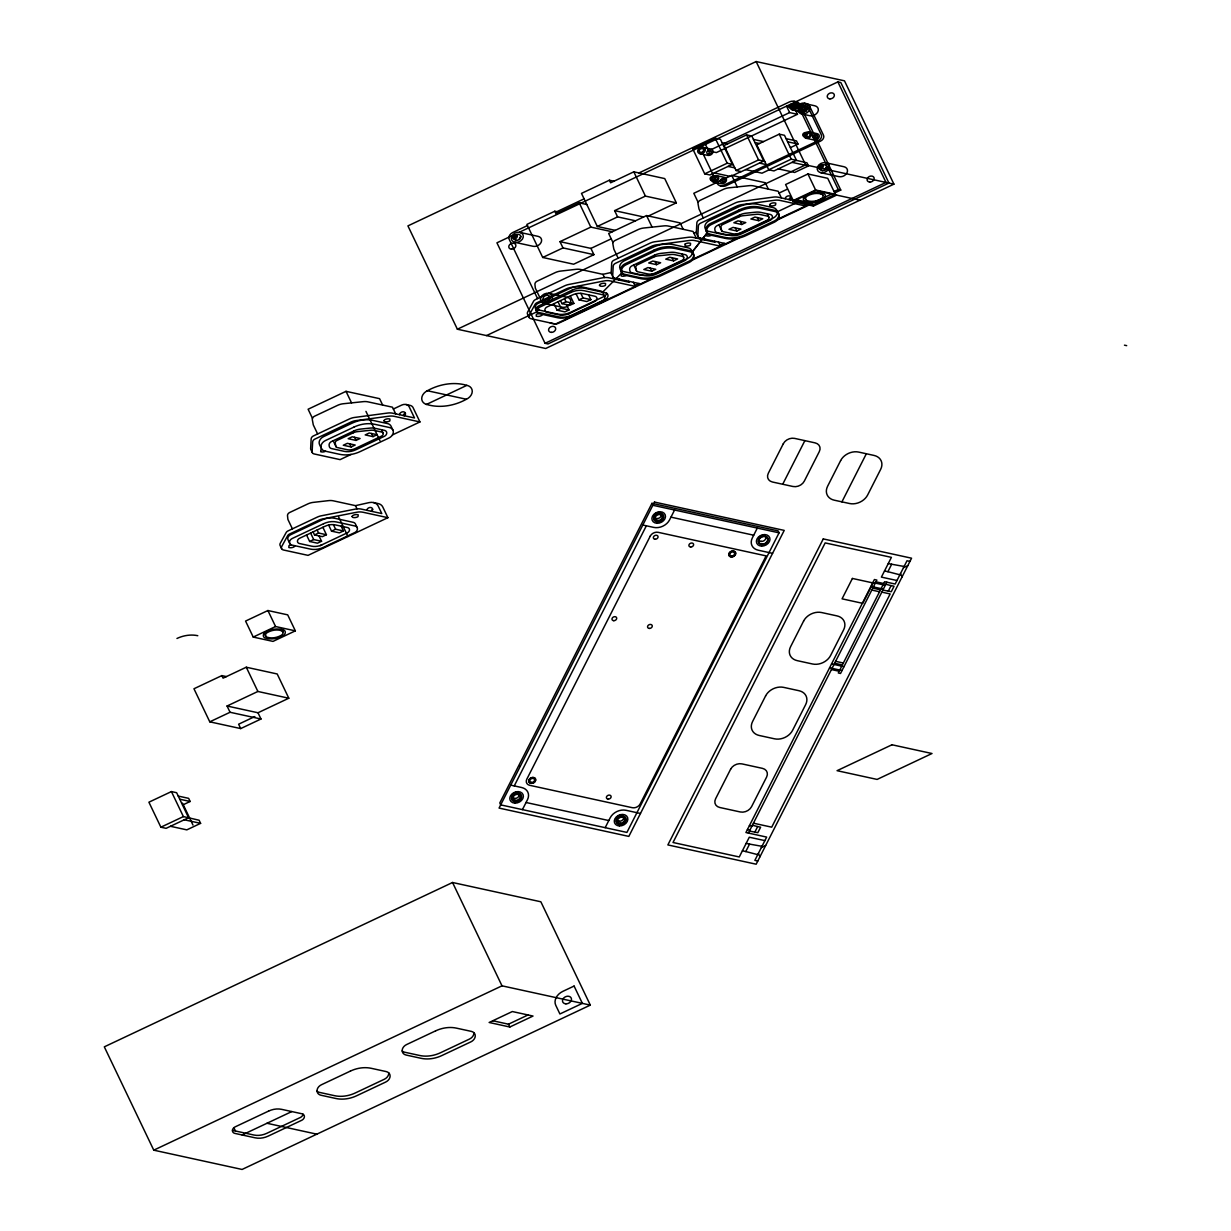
<?xml version="1.0" encoding="UTF-8"?>
<svg xmlns="http://www.w3.org/2000/svg" width="1231" height="1231" viewBox="0 0 1231 1231"><rect width="100%" height="100%" fill="white"/><g stroke="black" fill="none" stroke-linecap="round" stroke-linejoin="round"><path stroke-width="1.5" d="M294.932 545.718L294.147 546.81A6.001 4.647 -24.8 0 1 288.823 547.503L288.946 545.656A6.001 4.647 -24.8 0 1 291.239 544.825M542.363 314.49L541.655 315.459A6.001 4.647 -24.8 0 1 536.254 316.198L536.362 314.351A6.001 4.647 -24.8 0 1 538.67 313.52M651.953 503.341L499.801 802.935L500.694 804.874L626.918 832.418L779.069 532.838L778.161 530.9L651.953 503.341L652.845 505.279L779.069 532.838M514.25 785.901L646.352 525.791M522.436 809.613L527.453 799.75A12.418 9.602 -24.8 0 0 521.59 787.501L510.727 785.132M674.588 510.019L669.572 519.897A12.418 9.602 -24.8 0 1 653.692 527.391L642.813 525.022M605.175 827.678L610.191 817.799A12.418 9.602 -24.8 0 1 626.071 810.306L640.474 813.46M757.311 528.084L752.31 537.962A12.418 9.602 -24.8 0 0 758.173 550.195L772.576 553.35M782.716 484.245L804.874 440.636M841.912 501.863L866.347 453.747M748.386 833.095L876.872 580.078L874.41 579.539L745.924 832.525L766.667 837.095L754.865 860.361L757.804 860.992M754.88 832.064L757.665 826.57L760.62 827.217L757.819 832.695L749.417 831.048M742.401 850.806L745.771 851.544L749.556 844.097L761.989 846.312M884.52 570.953L887.89 571.692L891.675 564.244L904.108 566.46M886.874 582.201L840.527 673.465L838.296 672.972L884.627 581.724L895.183 584.033L907.001 560.767L909.94 561.413M888.336 591.08L891.121 585.602L894.06 586.233L891.275 591.726L882.873 590.064M778.623 214.148L776.746 210.239A7.063 5.463 -24.8 0 0 773.222 207.639L758.665 204.469A28.251 21.835 -24.8 0 0 737.831 207.223L709.256 220.718A7.063 5.463 -24.8 0 0 705.225 228.643L707.24 232.859L692.361 251.924A7.032 5.447 -24.8 0 1 687.929 258.295L658.985 271.959A28.251 21.835 -24.8 0 1 638.166 274.728L623.24 271.466A7.032 5.447 -24.8 0 1 620.655 270.158M692.268 251.847L707.24 232.859M602.621 292.178L621.855 272.82L620.07 268.835A7.063 5.463 -24.8 0 1 624.102 260.895L652.676 247.416A28.251 21.835 -24.8 0 1 673.511 244.661L688.067 247.831A7.063 5.463 -24.8 0 1 691.591 250.432L693.468 254.34M685.067 244.077L685.113 245.831A6.001 4.647 -24.8 0 0 690.422 245.138L690.56 243.307A6.001 4.647 -24.8 0 0 685.221 243.984L685.221 243.984M756.157 61.55L407.923 225.889L457.378 329.216L545.687 348.496L893.921 184.158L844.481 80.831L756.157 61.55L805.613 164.877L893.921 184.158M613.946 181.219L609.391 180.218L581.494 193.39L597.312 226.458L615.238 230.366M648.475 215.994L676.342 202.838L664.74 178.587L633.811 171.832L610.622 182.788L609.391 180.218M559.351 212.224L554.796 211.24L526.899 224.396L542.717 257.464L573.646 264.219L593.927 254.648L590.926 248.4L559.997 241.645L562.998 247.908L593.927 254.648M527.453 225.565L512.788 232.49A6.186 4.786 -24.8 0 0 509.249 239.445L537.562 298.61M556.874 211.686L584.11 198.837M638.935 172.956L789.486 101.911A6.186 4.786 -24.8 0 1 797.149 103.589L838.28 189.528L840.758 190.066L799.627 104.127A6.186 4.786 -24.8 0 0 796.534 101.85L794.057 101.311M715.242 138.211L692.73 148.828L704.701 173.833L709.918 174.971L732.43 164.354L720.458 139.349L715.242 138.211L727.198 163.215L732.43 164.354M586.818 204.515L579.216 202.853L556.012 213.794L554.796 211.24M512.158 235.629L496.939 242.815L545.056 343.311L547.995 343.957L888.936 183.065L840.835 82.554L837.88 81.908L519.236 232.29M707.086 147.843L706.271 148.212A5.293 4.093 -24.8 0 0 703.255 154.167L717.411 183.727A5.293 4.093 -24.8 0 0 723.951 185.158L818.23 140.673A5.293 4.093 -24.8 0 0 821.262 134.718L807.105 105.158A5.293 4.093 -24.8 0 0 800.55 103.727L792.379 107.589M705.532 144.596L708.533 150.859L789.625 112.575L797.473 114.298L794.487 108.051L786.64 106.328L789.625 112.575M746.601 134.902L724.105 145.52L736.076 170.524L741.293 171.663L763.789 161.046L751.833 136.041L746.601 134.902L758.573 159.907L764.743 161.461M797.473 114.298L716.38 152.567L708.533 150.859M635.519 220.795L617.593 216.887L614.608 210.639L645.413 196.098L676.342 202.838M779.269 134.164L756.757 144.781L768.729 169.786L773.945 170.924L796.457 160.307L784.486 135.302L779.269 134.164L791.225 159.168L806.967 162.815L808.459 165.939L794.672 172.448L778.3 168.878M559.997 241.645L590.818 227.104L612.238 231.782M704.701 173.833L727.198 163.215M597.312 226.458L617.593 216.887M542.717 257.464L562.998 247.908M736.076 170.524L758.573 159.907M790.394 147.643L797.98 144.058L796.488 140.934L786.086 138.672M683.19 229.305L680.128 222.919L646.567 215.579L608.653 233.475L613.007 242.584M768.344 189.112L765.282 182.727L731.722 175.402L693.807 193.298L698.162 202.392M732.568 175.587L741 171.601M590.926 248.4L611.222 238.829M768.729 169.786L791.225 159.168M769.052 169.863L762.02 173.186L745.647 169.616M457.378 329.216L805.613 164.877M382.641 405.045L379.579 398.659L346.019 391.335L308.104 409.231L312.459 418.325M807.936 173.986L785.593 184.527L793.256 200.53L815.599 189.989L835.387 194.313L827.724 178.31L807.936 173.986L815.599 189.989M693.915 233.259L696.361 232.105M779.054 193.082L787.348 189.174M486.522 335.571L537.024 311.735M560.505 300.61L561.952 303.626L566.014 301.718L573.861 303.426L570.307 295.979M553.981 303.688L557.074 310.166L561.136 308.258L568.984 309.966L566.414 304.611M576.046 293.717L578.97 299.841L583.032 297.917L590.88 299.641L588.587 294.871M573.861 303.426L569.815 305.35L561.952 303.626M656.569 264.665L660.632 262.757L652.784 261.049L648.722 262.957L656.569 264.665L655.077 261.541M741.724 224.488L745.786 222.565L737.923 220.857L733.876 222.765L741.724 224.488L740.231 221.365M568.984 309.966L564.921 311.889L557.074 310.166M590.88 299.641L586.818 301.549L578.97 299.841M651.691 271.205L655.738 269.297L647.891 267.573L643.828 269.497L651.691 271.205L650.183 268.081M673.588 260.864L677.635 258.956L669.787 257.248L665.74 259.156L673.588 260.864L672.08 257.741M736.846 231.013L740.893 229.104L733.045 227.396L728.983 229.305L736.846 231.013L735.338 227.889M758.742 220.688L762.789 218.779L754.942 217.056L750.879 218.98L758.742 220.688L757.234 217.564M567.537 314.367L594.696 301.533A3.539 2.739 -24.8 0 0 596.927 298.625A3.539 2.739 -24.8 0 0 594.942 296.256L582.817 293.609A14.08 10.879 -24.8 0 0 572.43 294.978L547.118 306.919A3.539 2.739 -24.8 0 0 544.887 309.843A3.539 2.739 -24.8 0 0 546.872 312.212L559.012 314.859A14.08 10.879 -24.8 0 0 569.384 313.49M634.919 285.5L639.089 283.53M720.058 245.323L724.243 243.353M805.212 205.131L808.105 203.777M834.049 191.528L838.28 189.528M635.334 286.377L555.489 324.061L530.823 318.675A3.539 2.739 -24.8 0 1 529.192 315.09L535.023 304.457A3.539 2.739 -24.8 0 1 536.885 302.764L566.045 289.008A14.08 10.879 -24.8 0 1 570.215 287.623L604.221 280.93A14.08 10.879 -24.8 0 1 610.407 280.945L635.334 286.377L633.365 282.284M651.645 278.683L640.643 283.869L614.669 278.206A3.539 2.739 -24.8 0 1 612.684 275.821L613.207 266.25A3.539 2.739 -24.8 0 1 615.438 263.342L651.322 246.4A14.126 10.91 -24.8 0 1 656.554 244.846L689.714 240.43A14.126 10.91 -24.8 0 1 694.884 240.599L720.489 246.185L718.519 242.092M693.007 259.156L720.489 246.185M736.784 238.491L725.798 243.692L699.824 238.014A3.539 2.739 -24.8 0 1 697.839 235.629L698.362 226.058A3.539 2.739 -24.8 0 1 700.593 223.15L736.477 206.223A14.126 10.91 -24.8 0 1 741.708 204.654L774.853 200.238A14.126 10.91 -24.8 0 1 780.039 200.422L805.643 206.008L804.135 202.884M778.161 218.98L805.643 206.008M796.411 199.807L812.091 203.238L831.633 194.006M654.046 278.175L558.459 323.291A6.186 4.786 -24.8 0 1 553.888 323.891M692.299 260.126L739.2 237.998M777.453 219.949L810.567 204.315M834.71 192.913L840.758 190.066M835.387 194.313L813.045 204.854L778.546 197.299A14.126 10.91 -24.8 0 0 773.36 197.114L740.216 201.53A14.126 10.91 -24.8 0 0 734.984 203.084L699.085 220.026A3.539 2.739 -24.8 0 0 696.854 222.934L696.346 232.505A3.539 2.739 -24.8 0 0 696.546 233.582L698.039 236.706M859.946 200.191L815.953 190.59L792.749 201.53L813.445 206.039L836.634 195.098M393.366 409.015L401.645 405.107A6.047 4.678 -24.8 0 1 409.138 406.738L414.508 417.955L392.843 413.231A14.126 10.91 -24.8 0 0 387.657 413.047L354.513 417.463A14.126 10.91 -24.8 0 0 349.281 419.032L313.382 435.959A3.539 2.739 -24.8 0 0 311.151 438.867L310.643 448.438A3.539 2.739 -24.8 0 0 310.843 449.515L312.335 452.639M545.056 343.311L885.997 182.419L837.88 81.908M426.311 404.507L466.857 385.365A9.294 7.171 -24.8 0 1 472.258 391.504A9.294 7.171 -24.8 0 1 466.411 399.259A44.839 34.653 -24.8 0 1 426.726 404.445A9.294 7.171 -24.8 0 1 421.725 398.198A9.294 7.171 -24.8 0 1 427.557 390.627A44.839 34.653 -24.8 0 1 466.857 385.365M356.021 440.421L360.083 438.498L352.235 436.79L348.173 438.698L356.021 440.421L354.528 437.297M351.143 446.961L355.19 445.037L347.342 443.329L343.28 445.237L351.143 446.961L349.635 443.822M373.039 436.62L377.086 434.712L369.238 432.989L365.192 434.912L373.039 436.62L371.531 433.497M351.097 454.424L340.095 459.625L314.12 453.947A3.539 2.739 -24.8 0 1 312.135 451.562L312.659 441.991A3.539 2.739 -24.8 0 1 314.89 439.082L350.773 422.156A14.126 10.91 -24.8 0 1 356.005 420.602L389.165 416.17A14.126 10.91 -24.8 0 1 394.335 416.355L419.94 421.941L413.062 407.599A6.047 4.678 -24.8 0 0 410.031 405.368L406.107 404.507M392.458 434.912L419.94 421.941M313.089 531.915L314.536 534.931L318.583 533.023L326.43 534.731L322.876 527.299M306.55 534.993L309.643 541.471L313.705 539.563L321.553 541.271L318.983 535.916M328.615 525.022L331.539 531.146L335.601 529.222L343.449 530.946L341.172 526.176M326.43 534.731L322.384 536.654L314.536 534.931M321.553 541.271L317.49 543.194L309.643 541.471M343.449 530.946L339.387 532.854L331.539 531.146M320.106 545.672L347.265 532.854A3.539 2.739 -24.8 0 0 349.496 529.93A3.539 2.739 -24.8 0 0 347.511 527.56L335.386 524.914A14.08 10.879 -24.8 0 0 324.999 526.283L299.687 538.239A3.539 2.739 -24.8 0 0 297.456 541.148A3.539 2.739 -24.8 0 0 299.441 543.517L311.581 546.164A14.08 10.879 -24.8 0 0 321.953 544.794M387.903 517.682L308.058 555.366L283.392 549.98A3.539 2.739 -24.8 0 1 281.776 546.395L287.592 535.777A3.539 2.739 -24.8 0 1 289.454 534.069L318.614 520.313A14.08 10.879 -24.8 0 1 322.784 518.928L356.79 512.234A14.08 10.879 -24.8 0 1 362.991 512.25L387.903 517.682L382.764 506.957A9.279 7.171 -24.8 0 0 378.117 503.556L373.485 502.54M267.912 610.53L245.569 621.07L253.232 637.073L273.005 641.397L295.348 630.857L287.7 614.854L267.912 610.53L275.575 626.533L295.348 630.857M253.232 637.073L275.575 626.533M226.396 676.588L221.857 675.604L193.959 688.76L209.778 721.828L240.707 728.583L260.987 719.012L257.987 712.764L227.058 706.009L230.059 712.272L260.987 719.012M257.987 712.764L288.808 698.223L277.206 673.973L246.277 667.217L223.073 678.158L221.857 675.604M227.058 706.009L257.879 691.468L288.808 698.223M209.778 721.828L230.059 712.272M254.832 716.55L238.614 724.213L240.707 728.583M171.417 791.579L148.905 802.197L160.876 827.201L166.093 828.34L188.605 817.723L176.633 792.718L171.417 791.579L183.388 816.584L199.114 820.231L200.607 823.354L186.82 829.863L170.463 826.293M182.542 805.059L190.143 801.473L188.651 798.35L178.249 796.072M160.876 827.201L183.388 816.584M903.477 567.691L907.786 565.66M452.546 882.504L104.312 1046.842L153.767 1150.169L242.076 1169.45L590.311 1005.112L540.855 901.784L452.546 882.504L502.002 985.831L590.311 1005.112M761.358 847.543L765.667 845.512M153.767 1150.169L502.002 985.831M242.153 1134.982L291.793 1111.562M492.785 1020.761L508.48 1024.192L528.022 1014.96M509.819 1027.008L533.023 1016.052L512.327 1011.543L489.138 1022.484L509.819 1027.008L508.48 1024.192M705.902 230.043L705.809 229.966A7.032 5.447 -24.8 0 0 708.394 231.274L723.32 234.536A28.251 21.835 -24.8 0 0 744.14 231.782L773.083 218.118A7.032 5.447 -24.8 0 0 777.515 211.732L797.072 202.469M539.84 297.548L535.485 288.469A3.539 2.739 -24.8 0 1 535.3 287.762L534.931 284.438A3.539 2.739 -24.8 0 1 537.162 281.16L555.135 272.666A14.08 10.879 -24.8 0 1 560.674 271.082L576.031 269.327A14.08 10.879 -24.8 0 1 580.878 269.543L602.913 274.344L611.192 272.482M292.409 528.853L288.069 519.774A3.539 2.739 -24.8 0 1 287.869 519.067L287.5 515.743A3.539 2.739 -24.8 0 1 289.731 512.465L307.719 503.971A14.08 10.879 -24.8 0 1 313.243 502.386L328.6 500.632A14.08 10.879 -24.8 0 1 333.447 500.848L355.482 505.649L369.115 502.602A9.279 7.171 -24.8 0 1 378.132 505.956L381.779 513.542L361.483 509.126A14.08 10.879 -24.8 0 0 355.297 509.111L321.291 515.804A14.08 10.879 -24.8 0 0 317.106 517.189L287.962 530.946A3.539 2.739 -24.8 0 0 286.1 532.638L280.268 543.271A3.539 2.739 -24.8 0 0 280.129 545.548L281.622 548.672M804.458 103.204L806.69 103.696A5.293 4.093 -24.8 0 1 809.336 105.651L823.493 135.21A5.293 4.093 -24.8 0 1 820.477 141.15L726.198 185.65A5.293 4.093 -24.8 0 1 722.289 186.158L720.058 185.681M806.52 103.973L814.83 105.789A6.247 4.816 -24.8 0 1 817.784 111.944A6.247 4.816 -24.8 0 1 809.798 115.714L801.473 113.898M795.626 103.604L803.366 105.297A3.97 3.062 -24.8 0 1 805.228 109.205A3.97 3.062 -24.8 0 1 800.165 111.59L792.425 109.913M809.306 131.948L817.03 133.64A3.97 3.062 -24.8 0 1 818.907 137.549A3.97 3.062 -24.8 0 1 813.829 139.934L806.09 138.257M787.594 141.796L797.98 144.058M753.434 139.395L763.512 141.596M754.926 142.534L759.45 143.519M825.709 162.738L844.004 166.739A6.247 4.816 -24.8 0 1 846.943 172.894A6.247 4.816 -24.8 0 1 838.973 176.649L820.677 172.663M722.058 142.719L727.536 143.904M723.566 145.843L724.336 146.012M792.087 162.369L808.459 165.939M703.086 147.351L710.826 149.043A3.97 3.062 -24.8 0 1 712.703 152.952A3.97 3.062 -24.8 0 1 707.625 155.352L699.885 153.66M759.435 163.108L766.236 164.585M732.122 164.492L733.307 164.754M728.06 166.416L734.799 167.878M714.272 172.925L729.798 176.31M716.519 175.648L724.259 177.341A3.97 3.062 -24.8 0 1 726.136 181.249A3.97 3.062 -24.8 0 1 721.058 183.634L713.318 181.957M614.608 210.639L643.628 216.979M710.641 235.152L725.182 238.337A28.251 21.835 -24.8 0 0 746.017 235.583L774.591 222.088A7.063 5.463 -24.8 0 0 779.038 216.271A7.063 5.463 -24.8 0 0 775.084 211.547L760.527 208.378A28.251 21.835 -24.8 0 0 739.708 211.132L711.133 224.627A7.063 5.463 -24.8 0 0 706.686 230.428A7.063 5.463 -24.8 0 0 710.595 235.152M1124.457 345.172L1126.688 345.649M519.836 232.382L538.132 236.383A6.247 4.816 -24.8 0 1 541.071 242.522A6.247 4.816 -24.8 0 1 533.085 246.292L514.804 242.307M625.486 275.344L640.028 278.514A28.251 21.835 -24.8 0 0 660.862 275.759L689.437 262.28A7.063 5.463 -24.8 0 0 693.884 256.448A7.063 5.463 -24.8 0 0 689.929 251.739L675.373 248.554A28.251 21.835 -24.8 0 0 654.553 251.324L625.979 264.803A7.063 5.463 -24.8 0 0 621.532 270.605A7.063 5.463 -24.8 0 0 625.44 275.329M549.011 293.332L567.291 297.317A6.247 4.816 -24.8 0 1 570.245 303.472A6.247 4.816 -24.8 0 1 562.259 307.242L543.964 303.241M427.157 390.689L466.411 399.259M888.305 563.506L891.675 564.244M670.972 517.143L753.695 535.208M896.984 580.509L881.396 577.108L891.413 557.366L825.17 542.902L673.018 842.496L739.277 856.961L749.294 837.218L764.882 840.619M875.98 581.832L883.72 583.525M872.902 582.494L875.379 583.032M885.32 585.248L875.333 583.109M870.917 586.418L883.366 589.095M872.779 588.141L880.519 589.834M871.686 590.049L879.534 591.757M881.827 592.126L890.151 593.942L771.714 827.17L753.418 823.185M835.495 661.309L843.343 663.017M834.633 663.263L842.373 664.94M831.556 663.909L843.974 666.663M829.571 667.833L842.019 670.51M831.433 669.556L839.157 671.249M749.417 825.647L751.895 826.186M747.432 829.556L749.91 830.094M746.186 843.358L749.556 844.097M526.052 802.489L608.791 820.554M179.741 799.211L190.143 801.473M184.25 819.784L200.607 823.354M266.973 1123.272L316.844 1134.166M885.828 584.263L891.121 585.602M752.372 825.232L757.665 826.57M887.89 571.692L899.876 574.8M745.771 851.544L757.757 854.653M821.785 192.913L822.908 195.252M812.091 203.238L813.445 206.039M804.335 196.652L805.72 199.576M781.377 197.914L778.192 191.267L753.757 185.927A14.126 10.91 -24.8 0 0 749.033 185.696L728.937 187.82A14.126 10.91 -24.8 0 0 723.243 189.436L700.224 200.299A3.539 2.739 -24.8 0 0 698.023 203.746L698.931 208.655A3.539 2.739 -24.8 0 0 699.1 209.193L703.332 218.025M767.252 213.794L768.836 217.133M731.722 175.402L737.246 186.943M900.492 573.569L902.077 576.893M718.873 224.796L721.766 230.828M714.596 241.245L715.057 242.215L693.392 237.475A14.126 10.91 -24.8 0 0 688.206 237.306L655.061 241.722A14.126 10.91 -24.8 0 0 649.83 243.276L613.93 260.218A3.539 2.739 -24.8 0 0 611.699 263.111L611.192 272.697A3.539 2.739 -24.8 0 0 611.392 273.774L612.884 276.898M696.223 238.091L693.038 231.459L668.602 226.119A14.126 10.91 -24.8 0 0 663.878 225.889L643.782 228.012A14.126 10.91 -24.8 0 0 638.089 229.612L615.069 240.476A3.539 2.739 -24.8 0 0 612.869 243.923L613.777 248.847A3.539 2.739 -24.8 0 0 613.946 249.37L618.177 258.218M682.097 253.986L683.682 257.31M633.811 171.832L645.413 196.098M646.567 215.579L652.091 227.135M633.734 264.973L636.612 271.005M628.733 281.268L629.21 282.238L608.914 277.806A14.08 10.879 -24.8 0 0 602.713 277.806L568.722 284.499A14.08 10.879 -24.8 0 0 564.537 285.884L535.393 299.641A3.539 2.739 -24.8 0 0 533.515 301.333L527.699 311.966A3.539 2.739 -24.8 0 0 527.56 314.244L529.053 317.367M620.67 270.358L621.855 272.82M579.216 202.853L590.818 227.104M602.913 274.344L604.452 277.56M604.606 296.317L602.836 292.639A4.432 3.431 -24.8 0 0 600.62 291.008L582.263 286.992A17.665 13.649 -24.8 0 0 569.23 288.716L537.978 303.472A4.432 3.431 -24.8 0 0 535.439 308.458L537.208 312.151M580.832 293.317L583.032 297.917M564.567 298.687L566.014 301.718M558.028 301.78L561.136 308.258M537.485 306.75L539.07 310.043M758.373 853.422L759.958 856.745M395.674 413.847L392.489 407.199L368.054 401.875A14.126 10.91 -24.8 0 0 363.33 401.645L343.234 403.753A14.126 10.91 -24.8 0 0 337.54 405.368L314.521 416.232A3.539 2.739 -24.8 0 0 312.32 419.679L313.228 424.587A3.539 2.739 -24.8 0 0 313.397 425.126L317.629 433.958M392.92 430.081L391.043 426.172A7.063 5.463 -24.8 0 0 387.519 423.587L372.962 420.402A28.251 21.835 -24.8 0 0 352.128 423.156L323.553 436.651A7.063 5.463 -24.8 0 0 319.521 444.591L321.399 448.499M381.548 429.742L383.133 433.066M365.946 411.369L380.01 440.775M346.019 391.335L351.543 402.876M333.186 440.729L336.063 446.761M355.482 505.649L357.021 508.865M357.175 527.622L355.42 523.944A4.432 3.431 -24.8 0 0 353.189 522.313L334.832 518.297A17.665 13.649 -24.8 0 0 321.814 520.021L290.547 534.777A4.432 3.431 -24.8 0 0 288.023 539.763L289.777 543.456M338.556 516.835L347.988 536.531M333.401 524.637L335.601 529.222M317.136 529.992L318.583 533.023M310.597 533.085L313.705 539.563M281.745 629.456L282.868 631.795M264.296 633.196L265.696 636.119M246.277 667.217L257.879 691.468M182.496 803.166L192.975 825.047M233.875 1127.704L235.46 1130.997M403.414 415.539A3.124 2.4 -24.8 0 1 405.322 413.031M321.953 449.361A6.001 4.647 -24.8 0 0 320.799 449.884L320.691 451.731A6.001 4.647 -24.8 0 0 325.615 451.238M399.49 414.678A3.124 2.4 -24.8 0 1 403.737 411.846A3.124 2.4 -24.8 0 1 404.568 415.786M371.485 511.296A3.001 2.324 -24.8 0 1 372.639 509.295M366.853 510.296A3.001 2.324 -24.8 0 1 370.962 507.526A3.001 2.324 -24.8 0 1 371.716 511.357M805.874 195.529A19.511 15.08 -24.8 0 1 822.985 193.221A4.047 3.124 -24.8 0 1 825.324 195.898A4.047 3.124 -24.8 0 1 822.785 199.268A19.511 15.08 -24.8 0 1 805.52 201.515A4.047 3.124 -24.8 0 1 803.351 198.806A4.047 3.124 -24.8 0 1 805.89 195.514M802.043 110.328A2.416 1.877 -24.8 0 1 803.705 107.051M815.599 138.641A2.416 1.877 -24.8 0 1 817.261 135.364M709.395 154.044A2.416 1.877 -24.8 0 1 710.118 151.198M711.41 151.49A2.416 1.877 -24.8 0 1 709.61 153.983A2.416 1.877 -24.8 0 1 706.856 153.075A2.416 1.877 -24.8 0 1 708.333 150.459M789.117 199.607A3.124 2.4 -24.8 0 1 791.025 197.098M707.656 233.428A6.001 4.647 -24.8 0 0 706.502 233.936L706.394 235.798A6.001 4.647 -24.8 0 0 711.318 235.306M785.193 198.745A3.124 2.4 -24.8 0 1 789.44 195.914A3.124 2.4 -24.8 0 1 790.271 199.853M703.963 239.783A3.124 2.4 -24.8 0 1 704.178 238.968M622.501 273.605A6.001 4.647 -24.8 0 0 621.347 274.128L621.24 275.975A6.001 4.647 -24.8 0 0 626.164 275.482M705.702 239.291A3.124 2.4 -24.8 0 1 705.117 240.03M700.039 238.922A3.124 2.4 -24.8 0 1 700.239 238.106M618.916 279.991A3.001 2.324 -24.8 0 1 619.116 279.175M619.732 279.314A3.001 2.324 -24.8 0 1 619.147 280.053M614.284 278.991A3.001 2.324 -24.8 0 1 614.484 278.16M821.139 169.032A2.462 1.908 -24.8 0 1 822.77 165.831M552.904 323.491A6.186 4.786 -24.8 0 1 550.103 322.876M515.266 238.676A2.462 1.908 -24.8 0 1 516.897 235.46M722.951 182.373A2.416 1.877 -24.8 0 1 724.613 179.095M805.536 136.41A2.462 1.908 -24.8 0 1 807.167 133.194M825.262 169.724A3.447 2.662 -24.8 0 1 826.709 166.893M548.564 300.318A3.447 2.662 -24.8 0 1 549.995 297.471M519.39 239.368A3.447 2.662 -24.8 0 1 520.836 236.537M806.074 110.959A3.447 2.662 -24.8 0 1 807.505 108.128M473.904 1032.686A7.032 5.447 -24.8 0 1 469.473 1039.072L440.529 1052.736A28.251 21.835 -24.8 0 1 419.694 1055.49L404.784 1052.243A7.032 5.447 -24.8 0 1 402.198 1050.92M388.75 1072.878A7.032 5.447 -24.8 0 1 384.318 1079.264L355.374 1092.928A28.251 21.835 -24.8 0 1 334.54 1095.682L319.629 1092.42A7.032 5.447 -24.8 0 1 317.044 1091.112M232.459 1130.166A4.401 3.401 -24.8 0 0 233.536 1130.581L253.848 1135.013A17.665 13.649 -24.8 0 0 266.865 1133.289L300.287 1117.517A4.401 3.401 -24.8 0 0 303.026 1114.193M536.07 309.212A4.401 3.401 -24.8 0 0 537.162 309.627L557.458 314.059A17.665 13.649 -24.8 0 0 570.476 312.335L603.898 296.563A4.401 3.401 -24.8 0 0 606.637 293.24M176.956 638.474A28.251 21.835 -24.8 0 1 197.791 635.704M519.928 766.144A6.247 4.816 -24.8 0 1 520.082 765.682M352.02 516.528L352.697 517.374A6.001 4.647 -24.8 0 0 358.006 516.666L358.236 514.85A6.001 4.647 -24.8 0 0 352.805 515.512L352.051 516.389M383.887 420.756L384.564 421.587A6.001 4.647 -24.8 0 0 389.873 420.894L389.935 419.032A6.001 4.647 -24.8 0 0 384.672 419.74L383.903 420.602M599.451 285.223L600.128 286.054A6.001 4.647 -24.8 0 0 605.437 285.361L605.575 283.53A6.001 4.647 -24.8 0 0 600.236 284.207L599.466 285.146M769.59 204.808L770.267 205.654A6.001 4.647 -24.8 0 0 775.576 204.962L775.792 203.13A6.001 4.647 -24.8 0 0 770.36 203.807L769.59 204.808M654.477 502.063L499.063 808.075L628.826 836.403L784.224 530.392L654.477 502.063M650.276 536.07L526.806 779.208A6.186 4.786 -24.8 0 0 529.73 785.316L632.226 807.69A6.186 4.786 -24.8 0 0 640.151 803.966L766.128 555.889L658.2 532.331A6.186 4.786 -24.8 0 0 650.276 536.07M783.316 443.729L768.298 473.304A8.832 6.832 -24.8 0 0 772.452 482.013L792.979 486.491A8.832 6.832 -24.8 0 0 804.289 481.167L819.307 451.592A8.832 6.832 -24.8 0 0 815.137 442.883L794.611 438.39A8.832 6.832 -24.8 0 0 783.316 443.729M840.619 460.609L827.601 486.26A14.126 10.91 -24.8 0 0 834.264 500.186L849.575 503.525A14.126 10.91 -24.8 0 0 867.64 495L880.657 469.35A14.126 10.91 -24.8 0 0 873.995 455.424L858.684 452.085A14.126 10.91 -24.8 0 0 840.619 460.609M823.262 538.916L667.864 844.928L756.173 864.208L911.571 558.197L823.262 538.916M765.605 695.9L752.572 721.551A14.126 10.91 -24.8 0 0 759.235 735.476L774.545 738.815A14.126 10.91 -24.8 0 0 792.61 730.291L805.643 704.64A14.126 10.91 -24.8 0 0 798.981 690.714L783.67 687.375A14.126 10.91 -24.8 0 0 765.605 695.9M803.597 621.07L790.579 646.737A14.126 10.91 -24.8 0 0 797.242 660.647L812.552 664.001A14.126 10.91 -24.8 0 0 830.602 655.477L843.635 629.81A14.126 10.91 -24.8 0 0 836.972 615.885L821.662 612.546A14.126 10.91 -24.8 0 0 803.597 621.07M730.614 769.206L715.596 798.781A8.832 6.832 -24.8 0 0 719.766 807.49L740.293 811.968A8.832 6.832 -24.8 0 0 751.587 806.644L766.605 777.069A8.832 6.832 -24.8 0 0 762.451 768.359L741.908 763.882A8.832 6.832 -24.8 0 0 730.614 769.206M852.406 578.447L842.066 598.835L862.746 603.344L873.102 582.971L852.406 578.447M654.03 250.108L625.086 263.773A7.032 5.447 -24.8 0 0 620.655 269.589A7.032 5.447 -24.8 0 0 624.594 274.282L639.505 277.529A28.251 21.835 -24.8 0 0 660.324 274.775L689.283 261.11A7.032 5.447 -24.8 0 0 693.715 255.309A7.032 5.447 -24.8 0 0 689.775 250.616L674.865 247.354A28.251 21.835 -24.8 0 0 654.03 250.108M739.185 209.932L710.241 223.596A7.032 5.447 -24.8 0 0 705.809 229.397A7.032 5.447 -24.8 0 0 709.748 234.09L724.659 237.352A28.251 21.835 -24.8 0 0 745.478 234.598L774.437 220.934A7.032 5.447 -24.8 0 0 778.869 215.117A7.032 5.447 -24.8 0 0 774.93 210.424L760.019 207.177A28.251 21.835 -24.8 0 0 739.185 209.932M572.23 290.116L538.809 305.888A4.401 3.401 -24.8 0 0 536.039 309.504A4.401 3.401 -24.8 0 0 538.501 312.443L558.797 316.875A17.665 13.649 -24.8 0 0 571.83 315.151L605.252 299.379A4.401 3.401 -24.8 0 0 608.006 295.748A4.401 3.401 -24.8 0 0 605.56 292.824L585.248 288.393A17.665 13.649 -24.8 0 0 572.23 290.116M570.999 292.409L539.747 307.15A4.432 3.431 -24.8 0 0 536.947 310.812A4.432 3.431 -24.8 0 0 539.44 313.782L557.797 317.783A17.665 13.649 -24.8 0 0 570.815 316.059L602.067 301.318A4.432 3.431 -24.8 0 0 604.867 297.656A4.432 3.431 -24.8 0 0 602.39 294.686L584.017 290.685A17.665 13.649 -24.8 0 0 570.999 292.409M654.43 255.202L632.165 265.711A4.032 3.124 -24.8 0 0 629.672 269.635L629.872 270.728A4.032 3.124 -24.8 0 0 632.088 272.82L644.613 275.559A16.141 12.479 -24.8 0 0 656.508 273.99L684.759 260.649A4.032 3.124 -24.8 0 0 687.298 257.325A4.032 3.124 -24.8 0 0 685.036 254.632L675.865 252.632A16.141 12.479 -24.8 0 0 670.464 252.355L660.939 253.371A16.141 12.479 -24.8 0 0 654.43 255.202M739.585 215.025L717.319 225.535A4.032 3.124 -24.8 0 0 714.826 229.458L715.026 230.551A4.032 3.124 -24.8 0 0 717.242 232.644L729.768 235.367A16.141 12.479 -24.8 0 0 741.662 233.798L769.914 220.457A4.032 3.124 -24.8 0 0 772.452 217.133A4.032 3.124 -24.8 0 0 770.191 214.44L761.02 212.44A16.141 12.479 -24.8 0 0 755.619 212.178L746.094 213.178A16.141 12.479 -24.8 0 0 739.585 215.025M653.676 257.11L637.473 264.757A2.693 2.077 -24.8 0 0 635.812 267.373L636.365 270.405A2.693 2.077 -24.8 0 0 637.843 271.805L647.629 273.928A10.756 8.309 -24.8 0 0 655.554 272.882L682.143 260.341A2.693 2.077 -24.8 0 0 682.343 256.325L674.788 254.679A10.756 8.309 -24.8 0 0 671.187 254.494L658 255.879A10.756 8.309 -24.8 0 0 653.676 257.11M738.831 216.933L722.628 224.565A2.693 2.077 -24.8 0 0 720.966 227.181L721.52 230.212A2.693 2.077 -24.8 0 0 722.997 231.613L732.784 233.752A10.756 8.309 -24.8 0 0 740.708 232.705L767.298 220.149A2.693 2.077 -24.8 0 0 767.498 216.133L759.942 214.486A10.756 8.309 -24.8 0 0 756.342 214.317L743.155 215.702A10.756 8.309 -24.8 0 0 738.831 216.933M354.005 427.065L325.43 440.56A7.063 5.463 -24.8 0 0 320.983 446.361A7.063 5.463 -24.8 0 0 324.892 451.085L339.479 454.27A28.251 21.835 -24.8 0 0 360.314 451.515L388.888 438.021A7.063 5.463 -24.8 0 0 393.335 432.204A7.063 5.463 -24.8 0 0 389.381 427.496L374.824 424.31A28.251 21.835 -24.8 0 0 354.005 427.065M353.882 430.958L331.616 441.467A4.032 3.124 -24.8 0 0 329.123 445.391L329.323 446.484A4.032 3.124 -24.8 0 0 331.539 448.576L344.065 451.315A16.141 12.479 -24.8 0 0 355.959 449.73L384.21 436.405A4.032 3.124 -24.8 0 0 386.749 433.066A4.032 3.124 -24.8 0 0 384.487 430.373L375.317 428.373A16.141 12.479 -24.8 0 0 369.916 428.111L360.391 429.111A16.141 12.479 -24.8 0 0 353.882 430.958M353.128 432.866L336.925 440.498A2.693 2.077 -24.8 0 0 335.263 443.114L335.817 446.145A2.693 2.077 -24.8 0 0 337.294 447.545L347.08 449.684A10.756 8.309 -24.8 0 0 355.005 448.638L381.595 436.082A2.693 2.077 -24.8 0 0 381.795 432.066L374.239 430.419A10.756 8.309 -24.8 0 0 370.639 430.25L357.452 431.635A10.756 8.309 -24.8 0 0 353.128 432.866M323.568 523.714L292.316 538.455A4.432 3.431 -24.8 0 0 289.516 542.117A4.432 3.431 -24.8 0 0 292.009 545.087L310.366 549.088A17.665 13.649 -24.8 0 0 323.384 547.364L354.651 532.623A4.432 3.431 -24.8 0 0 357.436 528.961A4.432 3.431 -24.8 0 0 354.959 525.991L336.602 521.99A17.665 13.649 -24.8 0 0 323.568 523.714M891.983 744.77L837.065 770.683L877.103 779.423L932.005 753.51L891.983 744.77M350.42 1071.078L321.46 1084.742A7.032 5.447 -24.8 0 0 317.029 1090.543A7.032 5.447 -24.8 0 0 320.968 1095.236L335.894 1098.498A28.251 21.835 -24.8 0 0 356.713 1095.728L385.672 1082.064A7.032 5.447 -24.8 0 0 390.104 1076.263A7.032 5.447 -24.8 0 0 386.165 1071.57L371.239 1068.308A28.251 21.835 -24.8 0 0 350.42 1071.078M435.574 1030.886L406.615 1044.55A7.032 5.447 -24.8 0 0 402.183 1050.351A7.032 5.447 -24.8 0 0 406.122 1055.044L421.048 1058.306A28.251 21.835 -24.8 0 0 441.867 1055.552L470.827 1041.888A7.032 5.447 -24.8 0 0 475.258 1036.087A7.032 5.447 -24.8 0 0 471.319 1031.378L456.393 1028.131A28.251 21.835 -24.8 0 0 435.574 1030.886M268.62 1111.07L235.198 1126.842A4.401 3.401 -24.8 0 0 232.428 1130.473A4.401 3.401 -24.8 0 0 234.89 1133.397L255.186 1137.829A17.665 13.649 -24.8 0 0 268.204 1136.105L301.626 1120.333A4.401 3.401 -24.8 0 0 304.396 1116.717A4.401 3.401 -24.8 0 0 301.934 1113.778L281.637 1109.346A17.665 13.649 -24.8 0 0 268.62 1111.07M574.092 986.062L562.859 991.355A12.418 9.602 -24.8 0 0 555.766 1005.312L559.905 1013.975L582.371 1003.373L574.092 986.062M281.191 630.595A15.603 12.064 -24.8 0 0 267.496 632.442A3.231 2.493 -24.8 0 0 267.219 637.243A15.603 12.064 -24.8 0 0 281.037 635.442A3.231 2.493 -24.8 0 0 281.191 630.595M282.961 629.764A19.511 15.08 -24.8 0 0 265.834 632.072A4.047 3.124 -24.8 0 0 263.326 635.35A4.047 3.124 -24.8 0 0 265.496 638.073A19.511 15.08 -24.8 0 0 282.761 635.812A4.047 3.124 -24.8 0 0 285.3 632.442A4.047 3.124 -24.8 0 0 282.961 629.764M820.215 169.17A2.462 1.908 -24.8 0 0 822.985 166.185A2.462 1.908 -24.8 0 0 818.969 166.123A2.462 1.908 -24.8 0 0 820.215 169.17M791.041 108.236A2.462 1.908 -24.8 0 0 793.826 105.251A2.462 1.908 -24.8 0 0 789.794 105.174A2.462 1.908 -24.8 0 0 791.041 108.236M821.215 194.052A15.603 12.064 -24.8 0 0 807.521 195.898A3.231 2.493 -24.8 0 0 807.244 200.699A15.603 12.064 -24.8 0 0 821.062 198.883A3.231 2.493 -24.8 0 0 821.215 194.052M801.196 110.421A2.416 1.877 -24.8 0 0 803.997 107.528A2.416 1.877 -24.8 0 0 800.073 107.374A2.416 1.877 -24.8 0 0 801.196 110.421M814.753 138.734A2.416 1.877 -24.8 0 0 817.553 135.856A2.416 1.877 -24.8 0 0 813.629 135.687A2.416 1.877 -24.8 0 0 814.753 138.734M793.472 108.697A2.37 1.831 -24.8 0 0 796.226 105.866A2.37 1.831 -24.8 0 0 792.379 105.712A2.37 1.831 -24.8 0 0 793.472 108.697M514.327 238.814A2.462 1.908 -24.8 0 0 517.112 235.829A2.462 1.908 -24.8 0 0 513.096 235.752A2.462 1.908 -24.8 0 0 514.327 238.814M722.105 182.465A2.416 1.877 -24.8 0 0 724.905 179.572A2.416 1.877 -24.8 0 0 720.966 179.418A2.416 1.877 -24.8 0 0 722.105 182.465M804.597 136.549A2.462 1.908 -24.8 0 0 807.367 133.564A2.462 1.908 -24.8 0 0 803.351 133.487A2.462 1.908 -24.8 0 0 804.597 136.549M711.949 180.28A2.462 1.908 -24.8 0 0 714.719 177.279A2.462 1.908 -24.8 0 0 710.702 177.218A2.462 1.908 -24.8 0 0 711.949 180.28M714.38 180.742A2.37 1.831 -24.8 0 0 717.119 177.91A2.37 1.831 -24.8 0 0 713.272 177.756A2.37 1.831 -24.8 0 0 714.38 180.742M700.947 152.444A2.37 1.831 -24.8 0 0 703.686 149.613A2.37 1.831 -24.8 0 0 699.839 149.459A2.37 1.831 -24.8 0 0 700.947 152.444M700.577 153.752A3.97 3.062 -24.8 0 0 705.163 149.013A3.97 3.062 -24.8 0 0 698.731 148.766A3.97 3.062 -24.8 0 0 700.577 153.752M714.011 182.034A3.97 3.062 -24.8 0 0 718.596 177.31A3.97 3.062 -24.8 0 0 712.164 177.049A3.97 3.062 -24.8 0 0 714.011 182.034M807.151 137.041A2.37 1.831 -24.8 0 0 809.906 134.21A2.37 1.831 -24.8 0 0 806.043 134.056A2.37 1.831 -24.8 0 0 807.151 137.041M806.782 138.334A3.97 3.062 -24.8 0 0 811.367 133.61A3.97 3.062 -24.8 0 0 804.936 133.348A3.97 3.062 -24.8 0 0 806.782 138.334M793.118 109.99A3.97 3.062 -24.8 0 0 797.703 105.266A3.97 3.062 -24.8 0 0 791.271 105.004A3.97 3.062 -24.8 0 0 793.118 109.99M608.176 799.119A2.462 1.908 -24.8 0 0 611.038 796.18A2.462 1.908 -24.8 0 0 607.037 796.026A2.462 1.908 -24.8 0 0 608.176 799.119M731.66 555.966A2.462 1.908 -24.8 0 0 734.522 553.027A2.462 1.908 -24.8 0 0 730.522 552.873A2.462 1.908 -24.8 0 0 731.66 555.966M655.123 539.255A2.462 1.908 -24.8 0 0 657.97 536.316A2.462 1.908 -24.8 0 0 653.984 536.162A2.462 1.908 -24.8 0 0 655.123 539.255M531.638 782.408A2.462 1.908 -24.8 0 0 534.5 779.469A2.462 1.908 -24.8 0 0 530.499 779.315A2.462 1.908 -24.8 0 0 531.638 782.408M690.683 547.026A2.462 1.908 -24.8 0 0 693.53 544.087A2.462 1.908 -24.8 0 0 689.545 543.933A2.462 1.908 -24.8 0 0 690.683 547.026M649.337 628.441A2.462 1.908 -24.8 0 0 652.184 625.502A2.462 1.908 -24.8 0 0 648.198 625.348A2.462 1.908 -24.8 0 0 649.337 628.441M613.777 620.686A2.462 1.908 -24.8 0 0 616.623 617.747A2.462 1.908 -24.8 0 0 612.638 617.577A2.462 1.908 -24.8 0 0 613.777 620.686M531.407 783.224A3.447 2.662 -24.8 0 0 535.408 779.1A3.447 2.662 -24.8 0 0 529.807 778.884A3.647 2.831 -24.8 0 0 531.361 783.378A3.647 2.831 -24.8 0 0 535.593 779.023A3.647 2.831 -24.8 0 0 529.669 778.792A3.447 2.662 -24.8 0 0 531.407 783.224M731.429 556.781A3.447 2.662 -24.8 0 0 735.43 552.657A3.647 2.831 -24.8 0 0 729.691 552.35A3.647 2.831 -24.8 0 0 731.383 556.935A3.647 2.831 -24.8 0 0 735.615 552.581A3.447 2.662 -24.8 0 0 729.829 552.442A3.447 2.662 -24.8 0 0 731.429 556.781M762.097 544.148A4.693 3.616 -24.8 0 0 767.513 538.562A4.693 3.616 -24.8 0 0 759.927 538.27A4.693 3.616 -24.8 0 0 762.097 544.148M761.974 544.61A5.247 4.047 -24.8 0 0 768.036 538.362A5.247 4.047 -24.8 0 0 759.527 538.024A5.247 4.047 -24.8 0 0 761.974 544.61M619.978 824.001A4.693 3.616 -24.8 0 0 625.394 818.415A4.693 3.616 -24.8 0 0 617.793 818.123A4.693 3.616 -24.8 0 0 619.978 824.001M619.855 824.462A5.247 4.047 -24.8 0 0 625.917 818.215A5.247 4.047 -24.8 0 0 617.408 817.876A5.247 4.047 -24.8 0 0 619.855 824.462M657.616 521.344A4.693 3.616 -24.8 0 0 663.032 515.758A4.693 3.616 -24.8 0 0 655.446 515.45A4.693 3.616 -24.8 0 0 657.616 521.344M657.492 521.806A5.247 4.047 -24.8 0 0 663.555 515.543A5.247 4.047 -24.8 0 0 655.061 515.204A5.247 4.047 -24.8 0 0 657.492 521.806M515.497 801.196A4.693 3.616 -24.8 0 0 520.913 795.611A4.693 3.616 -24.8 0 0 513.327 795.303A4.693 3.616 -24.8 0 0 515.497 801.196M515.374 801.658A5.247 4.047 -24.8 0 0 521.436 795.395A5.247 4.047 -24.8 0 0 512.927 795.057A5.247 4.047 -24.8 0 0 515.374 801.658M761.543 546.102A7.063 5.463 -24.8 0 0 769.714 537.67A7.063 5.463 -24.8 0 0 758.265 537.224A7.063 5.463 -24.8 0 0 761.543 546.102M657.846 520.544A3.693 2.862 -24.8 0 0 662.124 516.128A3.693 2.862 -24.8 0 0 656.123 515.897A3.693 2.862 -24.8 0 0 657.846 520.544M657.077 523.283A7.063 5.463 -24.8 0 0 665.232 514.866A7.063 5.463 -24.8 0 0 653.784 514.404A7.063 5.463 -24.8 0 0 657.077 523.283M515.727 800.396A3.693 2.862 -24.8 0 0 520.005 795.98A3.693 2.862 -24.8 0 0 514.004 795.749A3.693 2.862 -24.8 0 0 515.727 800.396M514.958 803.135A7.063 5.463 -24.8 0 0 523.113 794.718A7.063 5.463 -24.8 0 0 511.665 794.257A7.063 5.463 -24.8 0 0 514.958 803.135M620.209 823.2A3.693 2.862 -24.8 0 0 624.486 818.784A3.693 2.862 -24.8 0 0 618.485 818.553A3.693 2.862 -24.8 0 0 620.209 823.2M619.424 825.939A7.063 5.463 -24.8 0 0 627.595 817.522A7.063 5.463 -24.8 0 0 616.146 817.076A7.063 5.463 -24.8 0 0 619.424 825.939M515.881 242.43A6.247 4.816 -24.8 0 0 523.098 234.998A6.247 4.816 -24.8 0 0 512.973 234.598A6.247 4.816 -24.8 0 0 515.881 242.43M869.763 182.08A3.693 2.862 -24.8 0 0 874.041 177.664A3.693 2.862 -24.8 0 0 868.04 177.433A3.693 2.862 -24.8 0 0 869.763 182.08M829.94 98.895A3.693 2.862 -24.8 0 0 834.218 94.479A3.693 2.862 -24.8 0 0 828.217 94.233A3.693 2.862 -24.8 0 0 829.94 98.895M511.465 249.185A3.693 2.862 -24.8 0 0 515.743 244.769A3.693 2.862 -24.8 0 0 509.742 244.538A3.693 2.862 -24.8 0 0 511.465 249.185M551.288 332.385A3.693 2.862 -24.8 0 0 555.566 327.969A3.693 2.862 -24.8 0 0 549.565 327.723A3.693 2.862 -24.8 0 0 551.288 332.385M821.754 172.802A6.247 4.816 -24.8 0 0 828.971 165.354A6.247 4.816 -24.8 0 0 818.861 164.954A6.247 4.816 -24.8 0 0 821.754 172.802M822.354 170.694A3.647 2.831 -24.8 0 0 826.586 166.323A3.647 2.831 -24.8 0 0 820.662 166.093A3.647 2.831 -24.8 0 0 822.354 170.694M545.041 303.38A6.247 4.816 -24.8 0 0 552.257 295.948A6.247 4.816 -24.8 0 0 542.148 295.532A6.247 4.816 -24.8 0 0 545.041 303.38M545.641 301.272A3.647 2.831 -24.8 0 0 549.872 296.917A3.647 2.831 -24.8 0 0 543.948 296.671A3.647 2.831 -24.8 0 0 545.641 301.272M516.481 240.322A3.647 2.831 -24.8 0 0 520.698 235.967A3.647 2.831 -24.8 0 0 514.773 235.736A3.647 2.831 -24.8 0 0 516.481 240.322M802.55 114.021A6.247 4.816 -24.8 0 0 809.767 106.589A6.247 4.816 -24.8 0 0 799.658 106.189A6.247 4.816 -24.8 0 0 802.55 114.021M803.151 111.913A3.647 2.831 -24.8 0 0 807.382 107.559A3.647 2.831 -24.8 0 0 801.458 107.328A3.647 2.831 -24.8 0 0 803.151 111.913M565.921 1003.85A4.693 3.616 -24.8 0 0 571.338 998.264A4.693 3.616 -24.8 0 0 563.736 997.956A4.693 3.616 -24.8 0 0 565.921 1003.85M761.435 541.409A3.693 2.862 -24.8 0 0 765.713 536.993A3.693 2.862 -24.8 0 0 759.712 536.762A3.693 2.862 -24.8 0 0 761.435 541.409M619.193 821.262A3.693 2.862 -24.8 0 0 623.625 816.938A3.693 2.862 -24.8 0 0 617.67 816.538A3.693 2.862 -24.8 0 0 619.193 821.262M514.727 798.442A3.693 2.862 -24.8 0 0 519.143 794.133A3.693 2.862 -24.8 0 0 513.189 793.718A3.693 2.862 -24.8 0 0 514.727 798.442M656.846 518.59A3.693 2.862 -24.8 0 0 661.262 514.281A3.693 2.862 -24.8 0 0 655.307 513.866A3.693 2.862 -24.8 0 0 656.846 518.59"/></g></svg>
